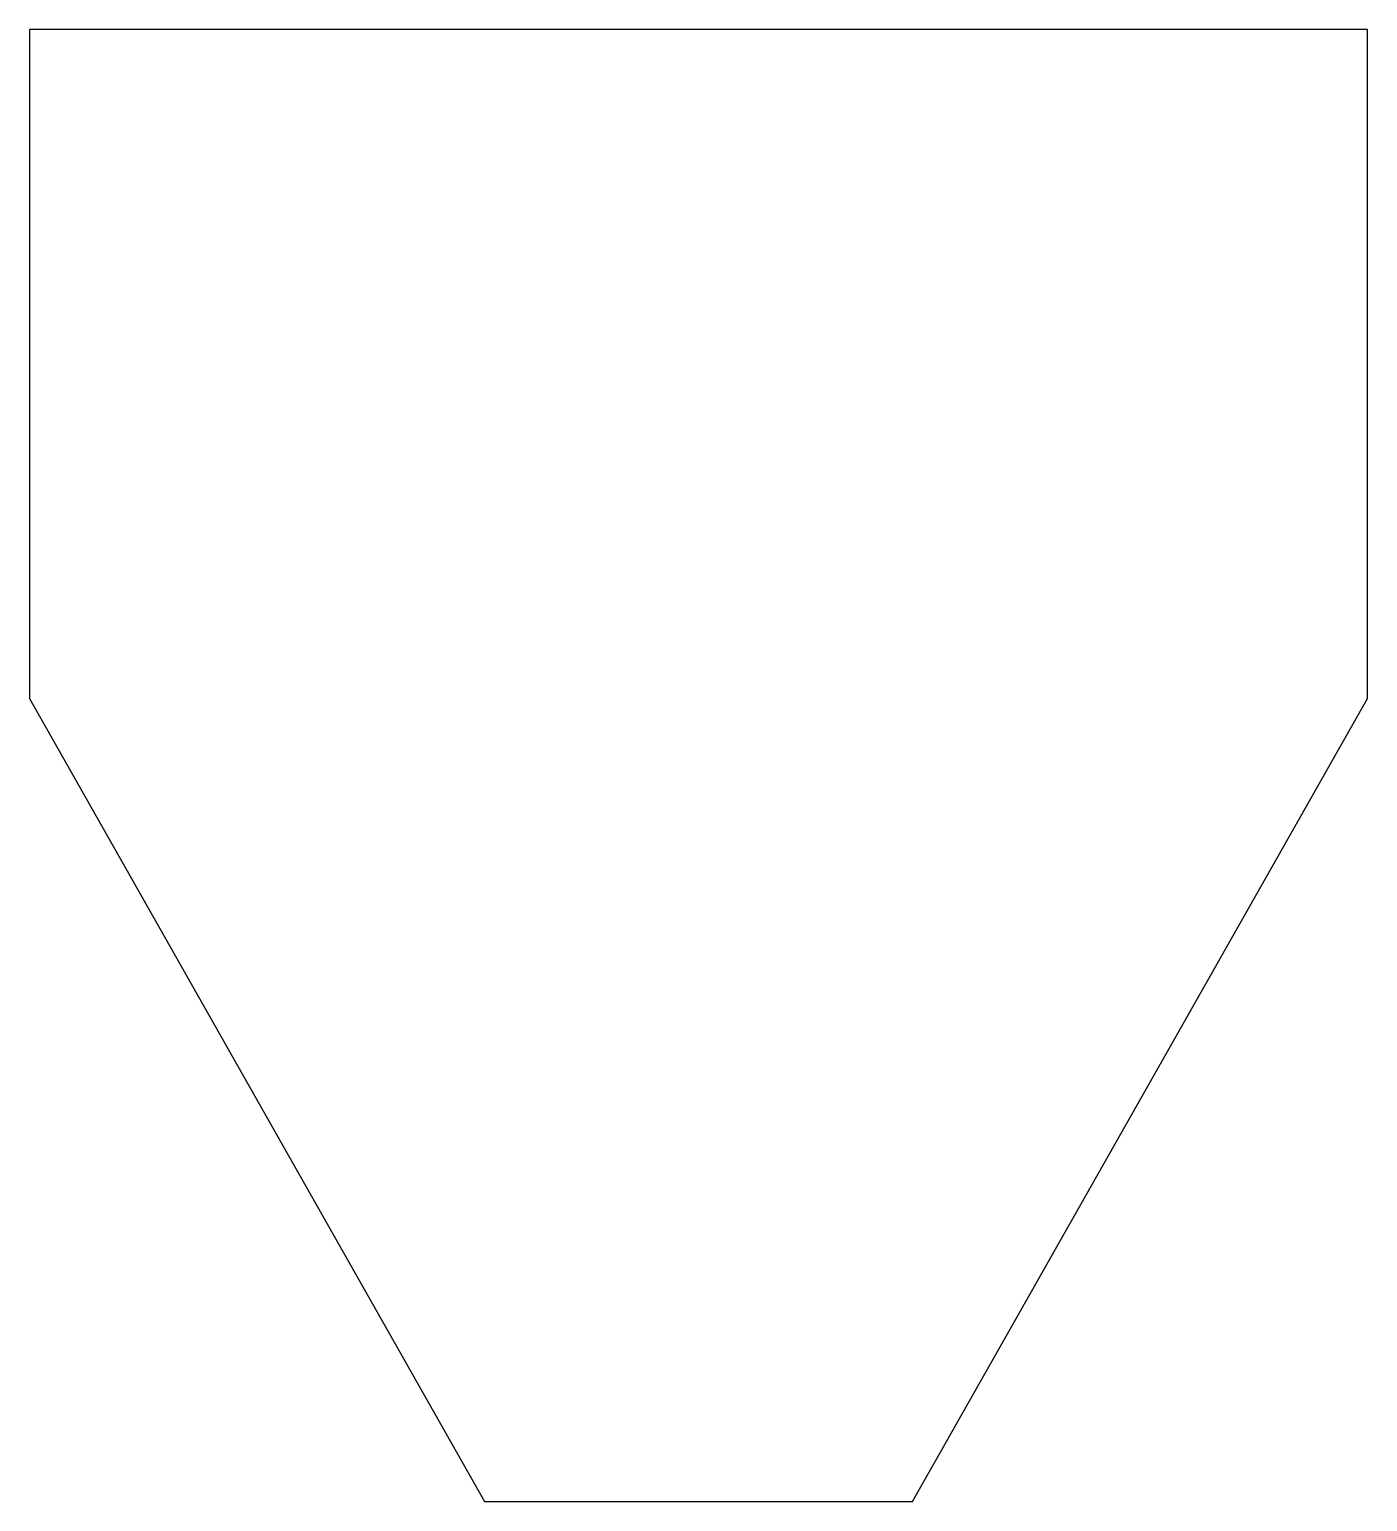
# Model space of a CAD drawing. Header units: metres. Extents: x -125 to 125, y -50 to 225.
import ezdxf

# ---------------------------------------------------------------- set-up
doc = ezdxf.new("R2010")
doc.units = ezdxf.units.M

msp = doc.modelspace()

# ---------------------------------------------------------------- linework, layer by layer
for p, q in [((125, 225), (-125, 225)), ((-125, 225), (-125, 100)), ((125, 100), (125, 225)), ((-125, 100), (-40, -50)), ((40, -50), (125, 100)), ((-40, -50), (40, -50))]:
    msp.add_line(p, q)

doc.saveas('drawing.dxf')
